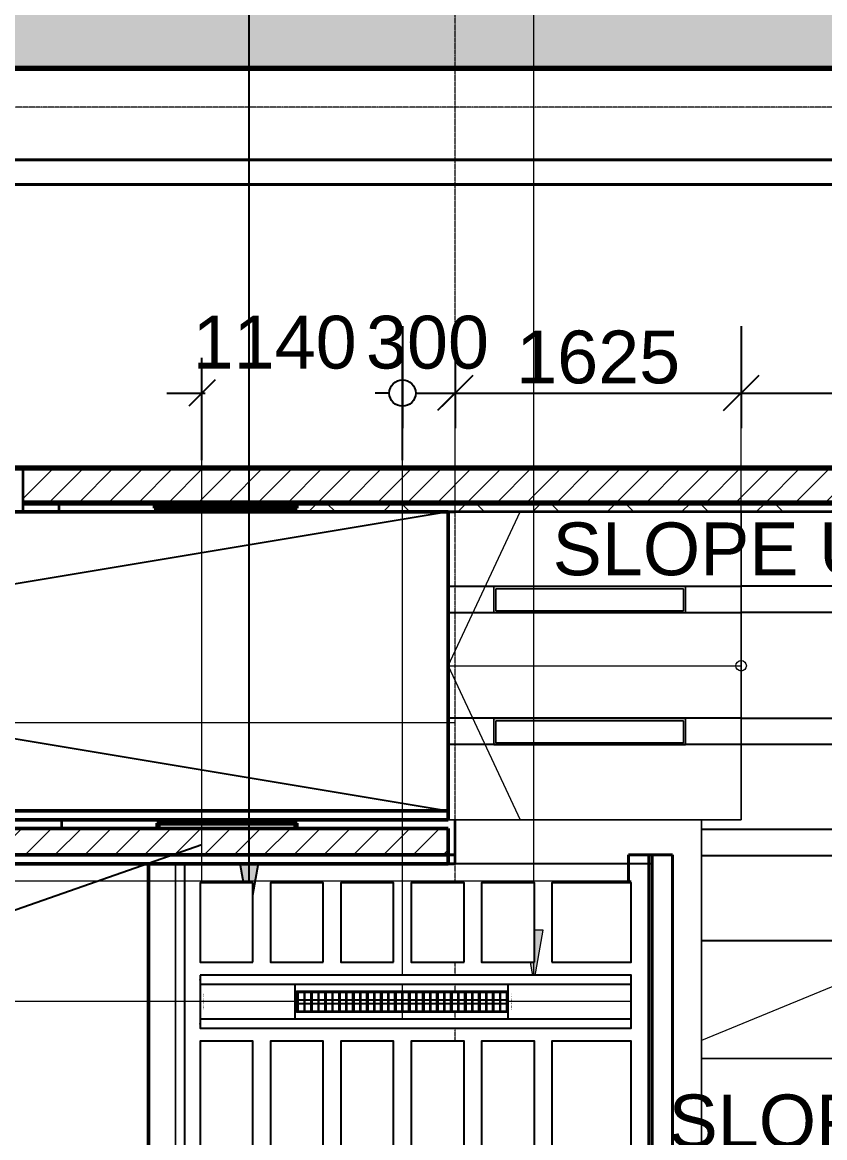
# Model space of a CAD drawing. Header units: millimetres. Extents: x -853228 to -774597, y -17231 to 22435.
# Drawn here: x -792743 to -788182, y 6337 to 12676 of the extents above; entities that cross this region are included whole.
import ezdxf
from ezdxf.enums import TextEntityAlignment as Align
from ezdxf.xclip import XClip

# ---------------------------------------------------------------- set-up
doc = ezdxf.new("R2010")
doc.units = ezdxf.units.MM
doc.header["$XCLIPFRAME"] = 0
for name, pattern in [('- SOM Dash 1_8_', [4.7625, 3.175, -1.5875]), ('DPA_Grid _ Level 100', [10, 5.5, -1.6, 1.3, -1.6]), ('DPA_Hidden 50', [3, 2, -1])]:
    doc.linetypes.add(name, pattern=pattern)
for name, color, linetype in [('000 - WIPEOUT', 250, 'Continuous'), ('001 - ASCESSORIES', 251, 'Continuous'), ('A04_TUBE SERIES', 2, 'Continuous'), ('A11_ALU.SOLID SHEET', 2, 'Continuous')]:
    doc.layers.add(name, color=color, linetype=linetype)
for name, color, linetype, lineweight in [('_ _ A-DETL-OPENING', 1, 'Continuous', 25), ('A-ANNO-DIMS', 1, 'Continuous', 9), ('A-ANNO-NOTE', 3, 'Continuous', 25), ('A-CLNG', 2, 'Continuous', 9), ('A-CLNG-PATT', 2, 'Continuous', 9), ('A-COLS-E', 1, 'Continuous', 35), ('A-DETL', 1, 'Continuous', 70), ('A-DETL-GENF', 2, 'Continuous', 9), ('A-FLOR-E', 2, 'Continuous', 35), ('A-WALL', 5, 'Continuous', 35), ('A-WALL-FNSH', 2, 'Continuous', 35), ('A-WALL-PATT', 1, 'Continuous', 35), ('E-LITE-EQPM', 2, 'Continuous', 9), ('G-ANNO-TEXT', 3, 'Continuous', 9), ('I-WALL-E', 2, 'Continuous', 35), ('S-GRID', 251, 'Continuous', 9), ('WALL-E', 2, 'Continuous', 35)]:
    doc.layers.add(name, color=color, linetype=linetype, lineweight=lineweight)
doc.styles.add('Arial_2', font='arial.ttf', dxfattribs={"height": 300})
doc.dimstyles.new('DPA-DIM-3_0_C-T', dxfattribs={"dimscale": 304.8, "dimtxt": 306.07782, "dimasz": 0.492126, "dimexe": 0.656168, "dimexo": 0.0625, "dimgap": 0.164042, "dimtad": 0, "dimjust": 2, "dimdec": 0, "dimzin": 0, "dimdsep": 46, "dimtxsty": 'Arial_2', "dimblk1": 'DOTBLANK', "dimblk2": 'OBLIQUE', "dimsah": 1, "dimcen": 0.09, "dimdle": 0.656168, "dimadec": 8, "dimazin": 0, "dimtfac": 1, "dimtdec": 4, "dimtix": 1, "dimtmove": 2, "dimatfit": 3, "dimfxl": 1.312336, "dimfxlon": 1, "dimtvp": 1, "dimtolj": 1, "dimtzin": 0, "dimarcsym": 2})
doc.dimstyles.new('DPA-DIM-3_0_T-T', dxfattribs={"dimscale": 304.8, "dimtxt": 306.07782, "dimasz": 0.656168, "dimexe": 0.656168, "dimexo": 0.0625, "dimgap": 0.164042, "dimtad": 1, "dimdec": 0, "dimzin": 0, "dimdsep": 46, "dimtxsty": 'Arial_2', "dimblk1": 'OBLIQUE', "dimblk2": 'OBLIQUE', "dimsah": 1, "dimcen": 0.09, "dimdle": 0.656168, "dimadec": 8, "dimazin": 0, "dimtfac": 1, "dimtdec": 4, "dimtix": 1, "dimtmove": 0, "dimatfit": 3, "dimfxl": 1.312336, "dimfxlon": 1, "dimtvp": 1, "dimtolj": 1, "dimtzin": 0, "dimarcsym": 2})
pattern_1 = [(45, (0, 0), (-84.852814, 84.852814), [])]

# ---------------------------------------------------------------- blocks, each defined once
blk = doc.blocks.new('DPA_Rectangular - 450 x 450 mm-12250881-4261-01 ENLARGED UPPER PLATFORM LEVEL - REFLECTED CEILING PLAN - SHEET 2')
at = {"layer": 'A-COLS-E'}
for p, q in [((-225, -25), (-225, 225)), ((-225, 225), (225, 225)), ((225, 225), (225, -25))]:
    blk.add_line(p, q, dxfattribs=at)
blk = doc.blocks.new('L1_1_FLUORESCENT W DISFUSSER - 1195L x 595W x 85H - 36W-V61-4261-01 ENLARGED UPPER PLATFORM LEVEL - REFLECTED CEILING PLAN - SHEET 2')
at = {"layer": 'E-LITE-EQPM'}
for p, q in [((-824433.6, 6936.5), (-824433.6, 7086.5)), ((-824433.6, 7086.5), (-823345, 7086.5)), ((-823345, 7086.5), (-824433.6, 7086.5)), ((-824433.6, 7086.5), (-824433.6, 6936.5)), ((-824422.6, 6949.2), (-824422.6, 7073.8)), ((-824422.6, 7073.8), (-823356, 7073.8)), ((-823356, 7073.8), (-824422.6, 7073.8)), ((-824422.6, 7073.8), (-824422.6, 6949.2)), ((-824422.6, 7073.8), (-824422.6, 6949.2)), ((-823356, 7073.8), (-824422.6, 7073.8)), ((-823356, 7073.8), (-823356, 6949.2)), ((-823356, 6949.2), (-823356, 7073.8)), ((-823356, 6949.2), (-823356, 7073.8)), ((-823345, 7086.5), (-823345, 6936.5)), ((-823345, 6936.5), (-823345, 7086.5)), ((-823345, 6936.5), (-824433.6, 6936.5)), ((-824433.6, 6936.5), (-823345, 6936.5)), ((-823356, 6949.2), (-824422.6, 6949.2)), ((-824422.6, 6949.2), (-823356, 6949.2)), ((-824422.6, 6949.2), (-823356, 6949.2))]:
    blk.add_line(p, q, dxfattribs=at)
blk = doc.blocks.new('Arrow-Stair_Ramp-Direction _EWP-Down_ - Arrow Stair Line-18594542-4261-01 ENLARGED UPPER PLATFORM LEVEL - REFLECTED CEILING PLAN - SHEET 2')
at = {"layer": 'A-DETL-GENF', "lineweight": 9}
for q in [(950.5, 1625), (-304.8, 750), (950.8, -125)]:
    blk.add_line((1360.2, 750), q, dxfattribs=at)
blk.add_circle((-304.8, 750), 30, dxfattribs=at)
blk = doc.blocks.new('Arrow-Stair_Ramp-Direction _EWP-Down_ - Arrow Stair Line-18594738-4261-01 ENLARGED UPPER PLATFORM LEVEL - REFLECTED CEILING PLAN - SHEET 2')
at = {"layer": 'A-DETL-GENF', "lineweight": 9}
for q in [(-202.4, 2125), (-304.8, 750), (-202.1, -625)]:
    blk.add_line((363.4, 750), q, dxfattribs=at)
blk.add_circle((-304.8, 750), 30, dxfattribs=at)
blk = doc.blocks.new('Ceilings 10 - Ceilings 10-4014920-4261-01 ENLARGED UPPER PLATFORM LEVEL - REFLECTED CEILING PLAN - SHEET 2')
at = {"layer": 'A-CLNG'}
for p, q in [((-790322.4, 9894), (-790322.4, 8144)), ((-790322.4, 8144), (-790322.4, 9894)), ((-790322.4, 9894), (-790282.4, 9894)), ((-790282.4, 9894), (-790322.4, 9894)), ((-790282.4, 8144), (-790322.4, 8144)), ((-790282.4, 8144), (-790322.4, 8144))]:
    blk.add_line(p, q, dxfattribs=at)
blk = doc.blocks.new('Ceilings 30 - Ceilings 30-4014963-4261-01 ENLARGED UPPER PLATFORM LEVEL - REFLECTED CEILING PLAN - SHEET 2')
at = {"layer": 'A-CLNG'}
for p, q in [((-792026.4, 4129), (-792026.4, 7894)), ((-792026.4, 7894), (-792026.4, 4129)), ((-791975.8, 4129), (-791975.8, 7894)), ((-791975.8, 7894), (-791975.8, 4129)), ((-792026.4, 4129), (-791975.8, 4129)), ((-791975.8, 4129), (-792026.4, 4129))]:
    blk.add_line(p, q, dxfattribs=at)
blk = doc.blocks.new('*U470')
at = {"layer": 'A-CLNG'}
for p, q in [((13025, 6315), (11360, 6315)), ((11360, 6315), (11360, 4565)), ((11360, 4565), (11360, 6315)), ((11360, 6315), (13025, 6315)), ((13025, 6315), (13025, 4565)), ((15550, 6315), (13025, 6315)), ((13025, 4565), (13025, 6315)), ((13025, 6315), (15550, 6315)), ((13025, 4565), (13025, 6315)), ((13025, 6315), (13025, 4565)), ((11360, 4565), (13025, 4565)), ((13025, 4565), (11360, 4565)), ((12938.4, 4565), (12800, 4565)), ((12800, 4565), (12800, 3823.8)), ((12800, 3823.8), (12800, 4565)), ((12800, 4565), (13025, 4565)), ((13025, 4565), (12938.4, 4565)), ((12800, 3876), (12800, 3207.8)), ((12800, 3207.8), (12800, 3876)), ((12800, 3207.8), (15550, 3207.8)), ((15550, 3207.8), (12800, 3207.8)), ((12800, 3207.8), (12800, 2630)), ((15550, 3207.8), (12800, 3207.8)), ((12800, 3207.8), (15550, 3207.8)), ((12800, 2630), (12800, 3207.8))]:
    blk.add_line(p, q, dxfattribs=at)
for name, p in [('Ceilings 10 - Ceilings 10-4014920-4261-01 ENLARGED UPPER PLATFORM LEVEL - REFLECTED CEILING PLAN - SHEET 2', (801682.4, -3579)), ('Ceilings 30 - Ceilings 30-4014963-4261-01 ENLARGED UPPER PLATFORM LEVEL - REFLECTED CEILING PLAN - SHEET 2', (801836.1, -3579))]:
    blk.add_blockref(name, p, dxfattribs=at)
blk = doc.blocks.new('*D345')
at = {"layer": 'Defpoints', "color": 0, "transparency": 16777216}
for p in [(11100.3, 6990), (11100.3, 6848.5), (11100.3, 6848.5)]:
    blk.add_point(p, dxfattribs=at)
blk = doc.blocks.new('_DotBlank')
at = {"color": 0, "linetype": 'ByBlock', "lineweight": -2}
blk.add_line((-0.5, 0), (-1, 0), dxfattribs=at)
blk.add_circle((0, 0), 0.5, dxfattribs=at)
blk = doc.blocks.new('_None')
blk = doc.blocks.new('_Oblique')
at = {"color": 0, "linetype": 'ByBlock', "lineweight": -2}
blk.add_line((-0.5, -0.5), (0.5, 0.5), dxfattribs=at)
blk = doc.blocks.new('*D346')
at = {"layer": 'A-ANNO-DIMS', "color": 0, "lineweight": -2, "transparency": 16777216}
for p, q in [((9960.4, 6609), (9960.4, 7190)), ((11100.3, 6609), (11100.3, 7190)), ((9760.4, 6990), (9978.1, 6990)), ((10950.3, 6990), (10944.7, 6990))]:
    blk.add_line(p, q, dxfattribs=at)
at = {"layer": 'Defpoints', "color": 0, "transparency": 16777216}
for p in [(9960.4, 6990), (9960.4, 6590), (11100.3, 6590)]:
    blk.add_point(p, dxfattribs=at)
at = {"layer": 'A-ANNO-DIMS', "color": 0, "lineweight": -2, "transparency": 16777216, "xscale": 150, "yscale": 150, "zscale": 150, "rotation": 180}
blk.add_blockref('_Oblique', (9960.4, 6990), dxfattribs=at)
at = {"layer": 'A-ANNO-DIMS', "color": 0, "lineweight": -2, "transparency": 16777216, "xscale": 150, "yscale": 150, "zscale": 150}
blk.add_blockref('_DotBlank', (11100.3, 6990), dxfattribs=at)
at = {"layer": 'A-ANNO-DIMS', "color": 0, "transparency": 16777216, "insert": (9907.6, 7429.4), "char_height": 300, "width": 1107.531, "attachment_point": 1, "line_spacing_factor": 0.941778, "style": 'Arial_2'}
blk.add_mtext('\\A1;1140', dxfattribs=at)
blk = doc.blocks.new('*D384')
at = {"layer": 'A-ANNO-DIMS', "color": 0, "lineweight": -2, "transparency": 16777216}
for p, q in [((11400, 7370.9), (11400, 6790)), ((13025, 7370.9), (13025, 6790)), ((11200, 6990), (13225, 6990))]:
    blk.add_line(p, q, dxfattribs=at)
at = {"layer": 'Defpoints', "color": 0, "transparency": 16777216}
for p in [(11400, 7390), (13025, 7390), (13025, 6990)]:
    blk.add_point(p, dxfattribs=at)
at = {"layer": 'A-ANNO-DIMS', "color": 0, "lineweight": -2, "transparency": 16777216, "xscale": 200, "yscale": 200, "zscale": 200, "rotation": 180}
blk.add_blockref('_Oblique', (11400, 6990), dxfattribs=at)
at = {"layer": 'A-ANNO-DIMS', "color": 0, "lineweight": -2, "transparency": 16777216, "xscale": 200, "yscale": 200, "zscale": 200}
blk.add_blockref('_Oblique', (13025, 6990), dxfattribs=at)
at = {"layer": 'A-ANNO-DIMS', "color": 0, "transparency": 16777216, "insert": (12212.5, 7193.1), "char_height": 300, "width": 1107.531, "attachment_point": 5, "style": 'Arial_2'}
blk.add_mtext('\\A1;1625', dxfattribs=at)
blk = doc.blocks.new('*D385')
at = {"layer": 'A-ANNO-DIMS', "color": 0, "lineweight": -2, "transparency": 16777216}
for p, q in [((13025, 7370.9), (13025, 6790)), ((15600, 7370.9), (15600, 6790)), ((12825, 6990), (15800, 6990))]:
    blk.add_line(p, q, dxfattribs=at)
at = {"layer": 'Defpoints', "color": 0, "transparency": 16777216}
for p in [(13025, 7390), (15600, 7390), (15600, 6990)]:
    blk.add_point(p, dxfattribs=at)
at = {"layer": 'A-ANNO-DIMS', "color": 0, "lineweight": -2, "transparency": 16777216, "xscale": 200, "yscale": 200, "zscale": 200, "rotation": 180}
blk.add_blockref('_Oblique', (13025, 6990), dxfattribs=at)
at = {"layer": 'A-ANNO-DIMS', "color": 0, "lineweight": -2, "transparency": 16777216, "xscale": 200, "yscale": 200, "zscale": 200}
blk.add_blockref('_Oblique', (15600, 6990), dxfattribs=at)
at = {"layer": 'A-ANNO-DIMS', "color": 0, "transparency": 16777216, "insert": (14312.5, 7193.1), "char_height": 300, "width": 1107.531, "attachment_point": 5, "style": 'Arial_2'}
blk.add_mtext('\\A1;2575', dxfattribs=at)
blk = doc.blocks.new('*D386')
at = {"layer": 'Defpoints', "color": 0, "transparency": 16777216}
for p in [(11100.3, 7131.4), (11100.3, 7131.4), (11100.3, 6990)]:
    blk.add_point(p, dxfattribs=at)
blk = doc.blocks.new('*D387')
at = {"layer": 'A-ANNO-DIMS', "color": 0, "lineweight": -2, "transparency": 16777216}
for p, q in [((11100.3, 7370.9), (11100.3, 6790)), ((11400, 7370.9), (11400, 6790)), ((11250.3, 6990), (11600, 6990))]:
    blk.add_line(p, q, dxfattribs=at)
at = {"layer": 'Defpoints', "color": 0, "transparency": 16777216}
for p in [(11100.3, 7390), (11400, 7390), (11400, 6990)]:
    blk.add_point(p, dxfattribs=at)
at = {"layer": 'A-ANNO-DIMS', "color": 0, "lineweight": -2, "transparency": 16777216, "xscale": 150, "yscale": 150, "zscale": 150, "rotation": 180}
blk.add_blockref('_DotBlank', (11100.3, 6990), dxfattribs=at)
at = {"layer": 'A-ANNO-DIMS', "color": 0, "lineweight": -2, "transparency": 16777216, "xscale": 150, "yscale": 150, "zscale": 150}
blk.add_blockref('_Oblique', (11400, 6990), dxfattribs=at)
at = {"layer": 'A-ANNO-DIMS', "color": 0, "transparency": 16777216, "insert": (10892.5, 7429.4), "char_height": 300, "width": 830.648, "attachment_point": 1, "line_spacing_factor": 0.941778, "style": 'Arial_2'}
blk.add_mtext('\\A1;300', dxfattribs=at)
blk = doc.blocks.new('*U488')
at = {"layer": 'A11_ALU.SOLID SHEET', "color": 0}
blk.add_lwpolyline([(539.3, -98.8), (539.3, 98.8), (0, 98.8), (0, -98.8)], close=True, dxfattribs=at)
at = {"layer": 'Defpoints', "color": 250}
blk.add_point((0, 0), dxfattribs=at)
blk.add_text('AL.SHEET-HAT-TYPE-R', height=6, rotation=270, dxfattribs=at).set_placement((15, 0), align=Align.BOTTOM_CENTER)
blk = doc.blocks.new('*U478')
at = {"color": 1}
blk.add_wipeout([(600, -60), (-600, -60), (-600, 60), (600, 60)], dxfattribs=at).dxf.layer = '000 - WIPEOUT'
at = {"layer": '001 - ASCESSORIES', "color": 0}
blk.add_lwpolyline([(600, -60), (-600, -60), (-600, 60), (600, 60)], close=True, dxfattribs=at)
at = {"layer": '001 - ASCESSORIES'}
for points in [[(-593.5, -55), (-598.5, -55), (-598.5, 55), (-593.5, 55)], [(595, -55), (-595, -55), (-595, 55), (595, 55)], [(-558.8, -55), (-553.8, -55), (-553.8, 55), (-558.8, 55)], [(-514, -55), (-519, -55), (-519, 55), (-514, 55)], [(-479.3, -55), (-474.3, -55), (-474.3, 55), (-479.3, 55)], [(-434.6, -55), (-439.6, -55), (-439.6, 55), (-434.6, 55)], [(-399.8, -55), (-394.8, -55), (-394.8, 55), (-399.8, 55)], [(-355.1, -55), (-360.1, -55), (-360.1, 55), (-355.1, 55)], [(-320.4, -55), (-315.4, -55), (-315.4, 55), (-320.4, 55)], [(-275.6, -55), (-280.6, -55), (-280.6, 55), (-275.6, 55)], [(-240.9, -55), (-235.9, -55), (-235.9, 55), (-240.9, 55)], [(-196.2, -55), (-201.2, -55), (-201.2, 55), (-196.2, 55)], [(-161.4, -55), (-156.4, -55), (-156.4, 55), (-161.4, 55)], [(-116.7, -55), (-121.7, -55), (-121.7, 55), (-116.7, 55)], [(-82, -55), (-77, -55), (-77, 55), (-82, 55)], [(-37.2, -55), (-42.2, -55), (-42.2, 55), (-37.2, 55)], [(-2.5, -55), (2.5, -55), (2.5, 55), (-2.5, 55)], [(42.2, -55), (37.2, -55), (37.2, 55), (42.2, 55)], [(77, -55), (82, -55), (82, 55), (77, 55)], [(121.7, -55), (116.7, -55), (116.7, 55), (121.7, 55)], [(156.4, -55), (161.4, -55), (161.4, 55), (156.4, 55)], [(201.2, -55), (196.2, -55), (196.2, 55), (201.2, 55)], [(235.9, -55), (240.9, -55), (240.9, 55), (235.9, 55)], [(280.6, -55), (275.6, -55), (275.6, 55), (280.6, 55)], [(315.4, -55), (320.4, -55), (320.4, 55), (315.4, 55)], [(360.1, -55), (355.1, -55), (355.1, 55), (360.1, 55)], [(394.8, -55), (399.8, -55), (399.8, 55), (394.8, 55)], [(439.6, -55), (434.6, -55), (434.6, 55), (439.6, 55)], [(474.3, -55), (479.3, -55), (479.3, 55), (474.3, 55)], [(519, -55), (514, -55), (514, 55), (519, 55)], [(553.8, -55), (558.8, -55), (558.8, 55), (553.8, 55)], [(598.5, -55), (593.5, -55), (593.5, 55), (598.5, 55)]]:
    blk.add_lwpolyline(points, close=True, dxfattribs=at)
for points in [[(-593.5, 10), (-558.8, 10)], [(-553.8, 10), (-519, 10)], [(-514, 10), (-479.3, 10)], [(-474.3, 10), (-439.6, 10)], [(-434.6, 10), (-399.8, 10)], [(-394.8, 10), (-360.1, 10)], [(-355.1, 10), (-320.4, 10)], [(-315.4, 10), (-280.6, 10)], [(-275.6, 10), (-240.9, 10)], [(-235.9, 10), (-201.2, 10)], [(-196.2, 10), (-161.4, 10)], [(-156.4, 10), (-121.7, 10)], [(-116.7, 10), (-82, 10)], [(-77, 10), (-42.2, 10)], [(-37.2, 10), (-2.5, 10)], [(2.5, 10), (37.2, 10)], [(42.2, 10), (77, 10)], [(82, 10), (116.7, 10)], [(121.7, 10), (156.4, 10)], [(161.4, 10), (196.2, 10)], [(201.2, 10), (235.9, 10)], [(240.9, 10), (275.6, 10)], [(280.6, 10), (315.4, 10)], [(320.4, 10), (355.1, 10)], [(360.1, 10), (394.8, 10)], [(399.8, 10), (434.6, 10)], [(439.6, 10), (474.3, 10)], [(479.3, 10), (514, 10)], [(519, 10), (553.8, 10)], [(558.8, 10), (593.5, 10)], [(-593.5, -10), (-558.8, -10)], [(-553.8, -10), (-519, -10)], [(-514, -10), (-479.3, -10)], [(-474.3, -10), (-439.6, -10)], [(-434.6, -10), (-399.8, -10)], [(-394.8, -10), (-360.1, -10)], [(-355.1, -10), (-320.4, -10)], [(-315.4, -10), (-280.6, -10)], [(-275.6, -10), (-240.9, -10)], [(-235.9, -10), (-201.2, -10)], [(-196.2, -10), (-161.4, -10)], [(-156.4, -10), (-121.7, -10)], [(-116.7, -10), (-82, -10)], [(-77, -10), (-42.2, -10)], [(-37.2, -10), (-2.5, -10)], [(2.5, -10), (37.2, -10)], [(42.2, -10), (77, -10)], [(82, -10), (116.7, -10)], [(121.7, -10), (156.4, -10)], [(161.4, -10), (196.2, -10)], [(201.2, -10), (235.9, -10)], [(240.9, -10), (275.6, -10)], [(280.6, -10), (315.4, -10)], [(320.4, -10), (355.1, -10)], [(360.1, -10), (394.8, -10)], [(399.8, -10), (434.6, -10)], [(439.6, -10), (474.3, -10)], [(479.3, -10), (514, -10)], [(519, -10), (553.8, -10)], [(558.8, -10), (593.5, -10)]]:
    blk.add_lwpolyline(points, dxfattribs=at)
blk = doc.blocks.new('*U489')
at = {"layer": 'A11_ALU.SOLID SHEET', "color": 0}
blk.add_lwpolyline([(700.3, -98.8), (700.3, 98.8), (0, 98.8), (0, -98.8)], close=True, dxfattribs=at)
at = {"layer": 'Defpoints', "color": 250}
blk.add_point((0, 0), dxfattribs=at)
blk.add_text('AL.SHEET-HAT-TYPE-R', height=6, rotation=270, dxfattribs=at).set_placement((15, 0), align=Align.BOTTOM_CENTER)
blk = doc.blocks.new('*U491')
blk.add_attdef('EXTR.OVL-LENGTH_', (-25, -59.1), '', height=5)
blk.add_wipeout([(-25, 0), (25, 0), (25, 2450), (-25, 2450)]).dxf.layer = '000 - WIPEOUT'
blk.add_point((0, 0))
at = {"layer": 'A04_TUBE SERIES', "color": 0}
blk.add_lwpolyline([(-25, 0), (25, 0), (25, 2450), (-25, 2450)], close=True, dxfattribs=at)
blk = doc.blocks.new('*U492')
blk.add_attdef('EXTR.OVL-LENGTH_', (-25, -59.1), '', height=5)
blk.add_wipeout([(-25, 0), (25, 0), (25, 2450), (-25, 2450)]).dxf.layer = '000 - WIPEOUT'
blk.add_point((0, 0))
at = {"layer": 'A04_TUBE SERIES', "color": 0}
blk.add_lwpolyline([(-25, 0), (25, 0), (25, 2450), (-25, 2450)], close=True, dxfattribs=at)
blk = doc.blocks.new('*U819')
at = {"color": 3}
for points in [[(-875, 950), (875, 950), (875, 650), (-875, 650)], [(-875, 550), (875, 550), (875, 250), (-875, 250)], [(-875, 150), (875, 150), (875, -150), (-875, -150)], [(-875, -250), (875, -250), (875, -550), (-875, -550)], [(-875, -650), (875, -650), (875, -950), (-875, -950)]]:
    blk.add_wipeout(points, dxfattribs=at).dxf.layer = '000 - WIPEOUT'
at = {"layer": 'A11_ALU.SOLID SHEET', "color": 0, "linetype": 'ByBlock'}
for points in [[(-875, 650), (875, 650), (875, 950), (-875, 950)], [(-875, 250), (875, 250), (875, 550), (-875, 550)], [(-875, -150), (875, -150), (875, 150), (-875, 150)], [(-875, -550), (875, -550), (875, -250), (-875, -250)], [(-875, -950), (875, -950), (875, -650), (-875, -650)]]:
    blk.add_lwpolyline(points, close=True, dxfattribs=at)
blk = doc.blocks.new('*U820')
at = {"color": 3}
for points in [[(-225, 950), (225, 950), (225, 650), (-225, 650)], [(-225, 550), (225, 550), (225, 250), (-225, 250)], [(-225, 150), (225, 150), (225, -150), (-225, -150)], [(-225, -250), (225, -250), (225, -550), (-225, -550)], [(-225, -650), (225, -650), (225, -950), (-225, -950)]]:
    blk.add_wipeout(points, dxfattribs=at).dxf.layer = '000 - WIPEOUT'
at = {"layer": 'A11_ALU.SOLID SHEET', "color": 0, "linetype": 'ByBlock'}
for points in [[(-225, 650), (225, 650), (225, 950), (-225, 950)], [(-225, 250), (225, 250), (225, 550), (-225, 550)], [(-225, -150), (225, -150), (225, 150), (-225, 150)], [(-225, -550), (225, -550), (225, -250), (-225, -250)], [(-225, -950), (225, -950), (225, -650), (-225, -650)]]:
    blk.add_lwpolyline(points, close=True, dxfattribs=at)
blk = doc.blocks.new('*U823')
at = {"layer": 'Defpoints'}
blk.add_point((0, 0), dxfattribs=at)
blk.add_wipeout([(225, 250), (225, 700), (-225, 700), (-225, 250)]).dxf.layer = '000 - WIPEOUT'
at = {"layer": 'A11_ALU.SOLID SHEET', "color": 0}
blk.add_lwpolyline([(225, 250), (225, 700), (-225, 700), (-225, 250)], close=True, dxfattribs=at)
at = {"layer": 'Defpoints'}
blk.add_point((0, 400), dxfattribs=at)
blk = doc.blocks.new('*U908')
for points in [[(-35296.6, 2495), (-44500, 2495), (-44500, 4315), (-47139.6, 4315), (-47139.6, 548), (-32660.4, 548), (-32660.4, 4315), (-35296.6, 4315)], [(-35316.6, 4315), (-35316.6, 2515), (-44480, 2515), (-44480, 4315), (-44500, 4315), (-44500, 2495), (-35296.6, 2495), (-35296.6, 4315)], [(-35316.6, 4315), (-35316.6, 2515), (-44480, 2515), (-44480, 4315), (-44500, 4315), (-44500, 2495), (-35296.6, 2495), (-35296.6, 4315)]]:
    blk.add_lwpolyline(points, close=True)
at = {"layer": 'A11_ALU.SOLID SHEET', "linetype": 'ByBlock'}
blk.add_lwpolyline([(-44750, 2505.5), (-44600, 2505.5), (-44600, 3305.5), (-45050, 3305.5), (-45050, 1555.5), (-44750, 1555.5)], close=True, dxfattribs=at)
at = {"layer": 'A11_ALU.SOLID SHEET', "color": 1}
blk.add_blockref('*U488', (-47050, 3530.5), dxfattribs=at)
blk.add_blockref('*U478', (-45900.5, 3530.5))
at = {"layer": 'A11_ALU.SOLID SHEET', "color": 0, "linetype": 'ByBlock', "rotation": 90}
for name, p in [('*U820', (-46100, 3980.5)), ('*U819', (-46100, 2430.5))]:
    blk.add_blockref(name, p, dxfattribs=at)
at = {"layer": 'A11_ALU.SOLID SHEET', "color": 0, "linetype": 'ByBlock', "rotation": 270}
blk.add_blockref('*U823', (-45300, 3980.5), dxfattribs=at)
at = {"layer": 'A11_ALU.SOLID SHEET', "color": 1}
blk.add_blockref('*U489', (-45300.5, 3530.5), dxfattribs=at)
at = {"layer": 'A04_TUBE SERIES', "color": 0, "linetype": 'ByBlock', "rotation": 270}
for name, p in [('*U491', (-47050, 3655.5)), ('*U492', (-47050, 3405.5))]:
    blk.add_blockref(name, p, dxfattribs=at)
blk.add_lwpolyline([(-39910, 2495), (-44500, 2495), (-44500, 4315), (-47139.6, 4315), (-47139.6, 548), (-39910, 548)], close=True)
blk = doc.blocks.new('C-1-PP19-AR-4261-01-B_20250910-022855_EXDIM')
at = {"layer": '_ _ A-DETL-OPENING'}
for p, q in [((1150, 6315), (11360, 4615)), ((11360, 6315), (1150, 4615)), ((9960.4, 4421.3), (-1127.4, 550))]:
    blk.add_line(p, q, dxfattribs=at)
at = {"layer": 'A-DETL', "color": 55, "linetype": 'DPA_Hidden 50', "lineweight": 9}
for p, q in [((9960.4, 4189), (9960.4, 7189)), ((11100.3, 3392.6), (11100.3, 7092.6)), ((11400, 6315), (11400, 7092.6)), ((13025, 6315), (13025, 6990)), ((11366.9, 6315), (8166.9, 6315)), ((11400, 5115), (8166.9, 5115)), ((12400, 4215), (8166.9, 4215)), ((12400, 3532.5), (8254.4, 3532.5))]:
    blk.add_line(p, q, dxfattribs=at)
at = {"layer": 'A-DETL', "lineweight": 50}
for p, q in [((11360, 6315), (8867, 6315)), ((11360, 4565), (11360, 6315)), ((11360, 4615), (-1125, 4615)), ((-1125, 4565), (11360, 4565)), ((1150, 4565), (11360, 4565)), ((11360, 4565), (11360, 4615)), ((11360, 4515), (-12775, 4515)), ((11360, 4365), (11360, 4515)), ((-12775, 4365), (11360, 4365)), ((11360, 4365), (-1127.4, 4365)), ((9656, 4315), (-1127.4, 4315)), ((-1127.4, 4315), (11360, 4315)), ((9656, 550), (9656, 4315)), ((11360, 4315), (11360, 4365))]:
    blk.add_line(p, q, dxfattribs=at)
at = {"layer": 'S-GRID', "linetype": 'DPA_Grid _ Level 100'}
for p, q in [((11400, -19375), (11400, 17167.1)), ((22800, 8615), (-50217.4, 8615))]:
    blk.add_line(p, q, dxfattribs=at)
at = {"layer": 'A-ANNO-DIMS'}
for base, p1, p2, override, picture, middle in [((9960.4, 6990), (11100.3, 6590), (9960.4, 6590), {"dimpost": '<>', "dimfxl": 1139.967453}, '*D346', (10461.4, 7229.4)), ((11400, 6990), (11100.3, 7390), (11400, 7390), {"dimpost": '<>', "dimfxl": 299.671743}, '*D387', (11307.8, 7229.4))]:
    dim = blk.add_linear_dim(base=base, p1=p1, p2=p2, dimstyle='DPA-DIM-3_0_C-T', override=override, dxfattribs=at)
    dim.commit()
    dim.dimension.update_dxf_attribs({"geometry": picture, "text_midpoint": middle, "dimtype": 160})
for base, p1, p2, override, picture, middle in [((13025, 6990), (11400, 7390), (13025, 7390), {"dimpost": '<>', "dimfxl": 1625}, '*D384', (12212.5, 7193.1)), ((15600, 6990), (13025, 7390), (15600, 7390), {"dimpost": '<>', "dimfxl": 2575}, '*D385', (14312.5, 7193.1))]:
    dim = blk.add_linear_dim(base=base, p1=p1, p2=p2, dimstyle='DPA-DIM-3_0_T-T', override=override, dxfattribs=at)
    dim.commit()
    dim.dimension.update_dxf_attribs({"geometry": picture, "text_midpoint": middle})
for p1, p2, picture in [((11100.3, 7131.4), (11100.3, 7131.4), '*D386'), ((11100.3, 6848.5), (11100.3, 6848.5), '*D345')]:
    dim = blk.add_linear_dim(base=(11100.3, 6990), p1=p1, p2=p2, text=' ', dimstyle='DPA-DIM-3_0_C-T', override={"dimpost": '<>', "dimblk": 'None', "dimse1": 1, "dimse2": 1, "dimsd1": 1, "dimsd2": 1, "dimfxl": 0}, dxfattribs=at)
    dim.commit()
    dim.dimension.update_dxf_attribs({"geometry": picture, "text_midpoint": (11100.3, 6990)})

msp = doc.modelspace()

# ---------------------------------------------------------------- hatches: boundary and pattern name
at = {"layer": 'A-ANNO-NOTE'}
msp.add_hatch(color=256, dxfattribs=at).paths.add_polyline_path([(-791453.3, 7597.1), (-791400.4, 7897.1), (-791506.2, 7897.1)])
at = {"layer": 'A-CLNG-PATT', "lineweight": 25}
h = msp.add_hatch(dxfattribs=at)
h.set_pattern_fill('FP_8', color=256, style=0, pattern_type=2)
h.set_pattern_definition([(180, (-1479335, 753271), (-5e-13, -4414), [3117.691, 0]), (0, (-1482453, 752671), (0, -4414), [3117.691, 0]), (90, (-1479335.2, 751771), (3117.691, -2e-13), [4414, 0]), (90, (-1482453, 751771), (3117.691, -2e-13), [4414, 0]), (180, (-1479335, 753903), (-5e-13, -4414), [3117.691, 0]), (0, (-1482453, 753421), (0, -4414), [3117.691, 0]), (180, (-1479335, 754053), (-5e-13, -4414), [3117.691, 0]), (0, (-1482453, 751921), (0, -4414), [3117.691, 0]), (0, (-1482453, 752521), (0, -4414), [3117.691, 0]), (180, (-1479335, 754535), (-5e-13, -4414), [3117.691, 0]), (180, (-1479335, 754685), (-5e-13, -4414), [3117.691, 0]), (180, (-1479335, 756035), (-5e-13, -4414), [3117.691, 0]), (0, (-1482453, 755435), (0, -4414), [3117.691, 0]), (0, (-1482453, 755285), (0, -4414), [3117.691, 0])])
h.paths.add_polyline_path([(-788882.4, 8144), (-788657.4, 8144), (-788657.4, 9894), (-790322.4, 9894), (-790322.4, 8144), (-789805.9, 8144)])
h = msp.add_hatch(dxfattribs=at)
h.set_pattern_fill('FP_7', color=256, style=0, pattern_type=2)
h.set_pattern_definition([(0, (-786132.4, 13133), (0, 4414), [3600, 0]), (180, (-782532.4, 13733), (5e-13, 4414), [3600, 0]), (270, (-786132.4, 14633), (-3600, -2e-13), [4414, 0]), (270, (-782532.4, 14633), (-3600, -2e-13), [4414, 0]), (0, (-786132.4, 12501), (0, 4414), [3600, 0]), (180, (-782532.4, 12983), (5e-13, 4414), [3600, 0]), (0, (-786132.4, 12351), (0, 4414), [3600, 0]), (180, (-782532.4, 14483), (5e-13, 4414), [3600, 0]), (180, (-782532.4, 13883), (5e-13, 4414), [3600, 0]), (0, (-786132.4, 11869), (0, 4414), [3600, 0]), (0, (-786132.4, 11719), (0, 4414), [3600, 0]), (0, (-786132.4, 10369), (0, 4414), [3600, 0]), (180, (-782532.4, 10969), (5e-13, 4414), [3600, 0]), (180, (-782532.4, 11119), (5e-13, 4414), [3600, 0])])
h.paths.add_polyline_path([(-786132.4, 7432.4), (-786132.4, 9894), (-788657.4, 9894), (-788657.4, 8144), (-788882.4, 8144), (-788882.4, 7432.4), (-786185.1, 7432.4)])
h = msp.add_hatch(dxfattribs=at)
h.set_pattern_fill('FP_12', color=256, style=0, pattern_type=2)
h.set_pattern_definition([(90, (-1689732.4, 653909.2), (3600, -2e-13), [1039.23, 0]), (90, (-1693332.4, 653909.2), (3600, -2e-13), [1039.23, 0]), (0, (-1693332.4, 654883.5), (0, -1039.23), [3600, 0]), (0, (-1693332.4, 653974.1), (0, -1039.23), [3600, 0])])
h.paths.add_polyline_path([(-786132.4, 6786.8), (-786132.4, 7432.4), (-788882.4, 7432.4), (-788882.4, 6786.8), (-787599.7, 6786.8)])
h = msp.add_hatch(dxfattribs=at)
h.set_pattern_fill('FP_17', color=256, style=0, pattern_type=2)
h.set_pattern_definition([(90, (-1704132.4, 754462), (3600, -2e-13), [1200, 0]), (90, (-1707732.4, 754462), (3600, -2e-13), [1200, 0]), (0, (-1707732.4, 755586.8), (0, -1200), [3600, 0]), (0, (-1707732.4, 754536.8), (0, -1200), [3600, 0])])
h.paths.add_polyline_path([(-784582.4, 6209), (-784582.4, 6336.5), (-786132.4, 6336.5), (-786132.4, 6786.8), (-788882.4, 6786.8), (-788882.4, 6209), (-785393.5, 6209)])
at = {"layer": 'A-DETL-GENF', "lineweight": 9}
h = msp.add_hatch(dxfattribs=at)
h.set_pattern_fill('FP_2', color=10, style=0, pattern_type=2)
h.set_pattern_definition(pattern_1)
h.paths.add_polyline_path([(-792012.1, 7944), (-790322.4, 7944), (-790322.4, 8094), (-814457.4, 8094), (-814457.4, 7944), (-796424.4, 7944)])
at = {"layer": 'A-WALL-PATT', "lineweight": 9}
h = msp.add_hatch(dxfattribs=at)
h.set_pattern_fill('FP_1', color=256, style=0, pattern_type=2)
h.set_pattern_definition([(50, (0, 0), (728.7365, -63.75582), [76.2, -838.2]), (355, (0, 0), (-140.9716, 764.2276), [60.96, -670.56]), (100.451, (60.7, -5.3), (587.77, 700.46675), [64.76, -712.36]), (46.184, (0, 203.2), (1084.3162, -168.171), [114.3, -1257.3]), (96.636, (90.4, 189.2), (949.6099, 989.7098), [97.14, -1068.54]), (351.184, (0, 203.2), (949.6206, 989.7012), [91.44, -1005.84]), (21, (101.6, 152.4), (606.45787, -409.06057), [76.2, -838.2]), (326, (101.6, 152.4), (247.20834, 736.7529), [60.96, -670.56]), (71.451, (152.14, 118.3), (853.66825, 327.6855), [64.76, -712.36]), (37.5, (0, 0), (12.35469, 338.22012), [33.528, -628.904, 33.528, -647.192, -673.1]), (37.5, (0, 0), (12.35469, 338.22012), [-1343.152, 33.528, -639.572]), (7.5, (0, 0), (267.27887, 400.72213), [33.528, -354.584, 33.528, -613.664, -256.54]), (7.5, (0, 0), (267.27887, 400.72213), [-1035.304, 33.528, -223.012]), (327.5, (-226.57, 0), (542.36333, -22.915345), [33.528, -220.472, 33.528, -758.952, -1051.56]), (327.5, (-226.57, 0), (542.36333, -22.915345), [-1046.48, 33.528, -1018.032]), (317.5, (-328.17, 0), (592.51696, 101.7071), [33.528, -296.672, 33.528, -492.76, -746.76]), (317.5, (-328.17, 0), (592.51696, 101.7071), [-856.488, 33.528, -713.232])])
h.paths.add_polyline_path([(-778775, 12414), (-778775, 13914), (-848907.4, 13914), (-848907.4, 12414), (-783187.4, 12414)])
h = msp.add_hatch(dxfattribs=at)
h.set_pattern_fill('FP_2', color=256, style=0, pattern_type=2)
h.set_pattern_definition(pattern_1)
h.paths.add_polyline_path([(-786082.4, 9944), (-786082.4, 10144), (-792740.4, 10144), (-792740.4, 9944), (-787599.7, 9944)])
h.paths.add_polyline_path([(-793190.4, 9944), (-793190.4, 10144), (-794034.2, 10144), (-794034.2, 9944)])
h = msp.add_hatch(dxfattribs=at)
h.set_pattern_fill('FP_5', color=256, style=0, pattern_type=2)
h.set_pattern_definition([(45, (0, 0), (-212.13203, 212.13203), []), (135, (0, 0), (-212.13203, -212.13203), [])])
h.paths.add_polyline_path([(-786132.4, 9894), (-786132.4, 9944), (-791187.7, 9944), (-791187.7, 9894), (-787599.7, 9894)])
h = msp.add_hatch(dxfattribs=at)
h.set_pattern_fill('FP_10', color=256, style=0, pattern_type=2)
h.set_pattern_definition([(0, (0, 0), (812.8, 203.2), [33.528, -576.072, 33.528, -576.072, -3251.2]), (0, (0, 0), (812.8, 203.2), [-1219.2, 33.528, -1185.672, 33.528, -576.072, -1422.4]), (0, (0, 0), (812.8, 203.2), [-3048, 33.528, -372.872, 33.528, -982.472]), (120, (304.8, 101.6), (-582.37636, 602.30545), [33.528, -576.072, 33.528, -576.072, -3251.2]), (120, (304.8, 101.6), (-582.37636, 602.30545), [-1219.2, 33.528, -1185.672, 33.528, -576.072, -1422.4]), (120, (304.8, 101.6), (-582.37636, 602.30545), [-3048, 33.528, -372.872, 33.528, -982.472]), (240, (406.4, 508), (-230.42364, -805.50545), [33.528, -576.072, 33.528, -576.072, -3251.2]), (240, (406.4, 508), (-230.42364, -805.50545), [-1219.2, 33.528, -1185.672, 33.528, -576.072, -1422.4]), (240, (406.4, 508), (-230.42364, -805.50545), [-3048, 33.528, -372.872, 33.528, -982.472])])
h.paths.add_polyline_path([(-791187.8, 8094), (-791187.8, 8124), (-791971.4, 8124), (-791971.4, 8094)])
at = {"layer": 'G-ANNO-TEXT'}
msp.add_hatch(color=7, dxfattribs=at).paths.add_polyline_path([(-789835.1, 7215.7), (-789782.2, 7515.7), (-789888, 7515.7)])

# ---------------------------------------------------------------- linework, layer by layer
at = {"layer": 'A-ANNO-NOTE'}
for p, q in [((-791453.3, 7597.1), (-791453.3, 14590.7)), ((-791400.4, 7897.1), (-791506.2, 7897.1)), ((-791506.2, 7897.1), (-791453.3, 7597.1)), ((-791453.3, 7597.1), (-791400.4, 7897.1))]:
    msp.add_line(p, q, dxfattribs=at)
at = {"layer": 'A-FLOR-E'}
for p, q in [((-790282.4, 9944), (-786082.4, 9944)), ((-790282.4, 7894), (-790282.4, 8144))]:
    msp.add_line(p, q, dxfattribs=at)
at = {"layer": 'A-WALL', "color": 7, "lineweight": 70}
for p, q in [((-778775, 12414), (-848907.4, 12414)), ((-794034.2, 10144), (-786082.4, 10144)), ((-786082.4, 9944), (-792740.4, 9944)), ((-791987.1, 9944), (-791187.7, 9944)), ((-791987.1, 9914), (-791987.1, 9944)), ((-791187.7, 9914), (-791987.1, 9914)), ((-791187.7, 9944), (-791187.7, 9914)), ((-791971.4, 8094), (-791971.4, 8124)), ((-791187.8, 8124), (-791971.4, 8124)), ((-791187.8, 8124), (-791187.8, 8094))]:
    msp.add_line(p, q, dxfattribs=at)
at = {"layer": 'A-WALL-FNSH', "color": 250}
for p, q in [((-791987.1, 9894), (-791987.1, 9914)), ((-791187.7, 9894), (-791987.1, 9894)), ((-791187.7, 9944), (-786132.4, 9944)), ((-791187.7, 9894), (-791187.7, 9944)), ((-791187.7, 9914), (-791187.7, 9894)), ((-786132.4, 9894), (-791187.7, 9894)), ((-791971.4, 8144), (-791187.8, 8144)), ((-791971.4, 8124), (-791971.4, 8144)), ((-791187.8, 8144), (-791187.8, 8124))]:
    msp.add_line(p, q, dxfattribs=at)
at = {"layer": 'G-ANNO-TEXT', "color": 10}
for p, q in [((-789835.1, 7215.7), (-789835.1, 14660.5)), ((-789782.2, 7515.7), (-789888, 7515.7)), ((-789888, 7515.7), (-789835.1, 7215.7)), ((-789835.1, 7215.7), (-789782.2, 7515.7))]:
    msp.add_line(p, q, dxfattribs=at)
at = {"layer": 'I-WALL-E'}
for p, q in [((-792533.9, 9944), (-792740.4, 9944)), ((-792740.4, 9894), (-792533.9, 9894)), ((-791987.1, 9944), (-792533.9, 9944)), ((-792533.9, 9894), (-792533.9, 9944)), ((-792533.9, 9894), (-791987.1, 9894)), ((-792518.2, 8144), (-794018.2, 8144)), ((-791971.4, 8144), (-792518.2, 8144)), ((-792518.2, 8094), (-792518.2, 8144)), ((-789182.4, 7944), (-789182.4, 6074)), ((-789182.4, 6074), (-789182.4, 7944)), ((-789182.4, 7944), (-789162.4, 7944)), ((-789162.4, 7944), (-789182.4, 7944)), ((-789162.4, 7944), (-789162.4, 6094)), ((-789162.4, 6094), (-789162.4, 7944))]:
    msp.add_line(p, q, dxfattribs=at)
at = {"layer": 'I-WALL-E', "color": 8, "linetype": '- SOM Dash 1_8_'}
for p, q in [((-789297.4, 7944), (-789297.4, 7794)), ((-789297.4, 7794), (-789297.4, 7944)), ((-789297.4, 7944), (-789182.4, 7944)), ((-789162.4, 7944), (-789297.4, 7944)), ((-789182.4, 7944), (-789162.4, 7944)), ((-789162.4, 7944), (-789047.4, 7944)), ((-789047.4, 7944), (-789162.4, 7944)), ((-789047.4, 7944), (-789047.4, 6209)), ((-789047.4, 6209), (-789047.4, 7944)), ((-789297.4, 7261.5), (-789297.4, 7249)), ((-789297.4, 7249), (-789297.4, 7261.5)), ((-789297.4, 6974), (-789297.4, 6961.5)), ((-789297.4, 6961.5), (-789297.4, 6974))]:
    msp.add_line(p, q, dxfattribs=at)
at = {"layer": 'WALL-E'}
for p, q in [((-847407.4, 12414), (-778775, 12414)), ((-778775, 12414), (-847407.4, 12414)), ((-826275, 11894), (-783282.4, 11894)), ((-778775, 11894), (-826275, 11894)), ((-826275, 11754), (-778775, 11754)), ((-783282.4, 11754), (-826275, 11754)), ((-786082.4, 10144), (-830592.5, 10144)), ((-828482.4, 10144), (-786082.4, 10144)), ((-788182.4, 10144), (-818182.4, 10144)), ((-818182.4, 10144), (-788182.4, 10144)), ((-792740.4, 9944), (-790322.4, 9944)), ((-786082.4, 9944), (-792740.4, 9944)), ((-788182.4, 9944), (-792740.4, 9944)), ((-792740.4, 9944), (-788182.4, 9944)), ((-792250.2, 9944), (-792740.4, 9944)), ((-792740.4, 9944), (-786107.4, 9944)), ((-790322.4, 9944), (-792740.4, 9944)), ((-788182.4, 9944), (-792740.4, 9944)), ((-792740.4, 9944), (-788182.4, 9944)), ((-792740.4, 9894), (-792250.2, 9894)), ((-792740.4, 9894), (-790322.4, 9894)), ((-790282.4, 9894), (-792740.4, 9894)), ((-790282.4, 9894), (-792740.4, 9894)), ((-792740.4, 9894), (-790282.4, 9894)), ((-791187.7, 9944), (-792250.2, 9944)), ((-792250.2, 9894), (-791187.7, 9894)), ((-790322.4, 9944), (-786082.4, 9944)), ((-790032.4, 9944), (-790322.4, 9944)), ((-790322.4, 9894), (-790282.4, 9894)), ((-786107.4, 9944), (-790032.4, 9944)), ((-802807.4, 7944), (-791872.6, 7944)), ((-791872.6, 7944), (-793756.7, 7944)), ((-790282.4, 7944), (-791822, 7944)), ((-791822, 7944), (-790282.4, 7944)), ((-791872.6, 7894), (-802807.4, 7894)), ((-793756.7, 7894), (-791872.6, 7894)), ((-790282.4, 7894), (-791822, 7894)), ((-791822, 7894), (-790282.4, 7894))]:
    msp.add_line(p, q, dxfattribs=at)

# ---------------------------------------------------------------- block references
for name in ['C-1-PP19-AR-4261-01-B_20250910-022855_EXDIM', '*U470']:
    msp.add_blockref(name, (-801682.4, 3579))
at = {"layer": 'A-COLS-E'}
msp.add_blockref('DPA_Rectangular - 450 x 450 mm-12250881-4261-01 ENLARGED UPPER PLATFORM LEVEL - REFLECTED CEILING PLAN - SHEET 2', (-792965.4, 9919), dxfattribs=at)
at = {"layer": 'A-DETL-GENF'}
for name, p, rotation in [('Arrow-Stair_Ramp-Direction _EWP-Down_ - Arrow Stair Line-18594542-4261-01 ENLARGED UPPER PLATFORM LEVEL - REFLECTED CEILING PLAN - SHEET 2', (-788962.2, 9769), 180), ('Arrow-Stair_Ramp-Direction _EWP-Down_ - Arrow Stair Line-18594738-4261-01 ENLARGED UPPER PLATFORM LEVEL - REFLECTED CEILING PLAN - SHEET 2', (-786757.4, 7091.6), 89.9999999999999)]:
    msp.add_blockref(name, p, dxfattribs=dict(at, rotation=rotation))
at = {"layer": 'E-LITE-EQPM', "rotation": 180}
for p in [(-1613407.3, 16405.5), (-1613407.3, 15655.5)]:
    msp.add_blockref('L1_1_FLUORESCENT W DISFUSSER - 1195L x 595W x 85H - 36W-V61-4261-01 ENLARGED UPPER PLATFORM LEVEL - REFLECTED CEILING PLAN - SHEET 2', p, dxfattribs=at)

# ---------------------------------------------------------------- texts
at = {"layer": 'G-ANNO-TEXT', "color": 7, "char_height": 300, "width": 3511.391, "attachment_point": 1, "style": 'Arial_2'}
for insert in [(-789728.6, 9833.4), (-789069.6, 6582)]:
    msp.add_mtext('SLOPE UP 30°', dxfattribs=dict(at, insert=insert))

# ---------------------------------------------------------------- next in the draw order: block references
at = {"layer": 'A11_ALU.SOLID SHEET'}
ref = msp.add_blockref('*U908', (-744682.4, 3579), dxfattribs=at)
XClip(ref).set_block_clipping_path([(-104690.1238047112, -9620.0029952963), (-34092.6543255156, 10334.9999958097)])

doc.saveas('drawing.dxf')
